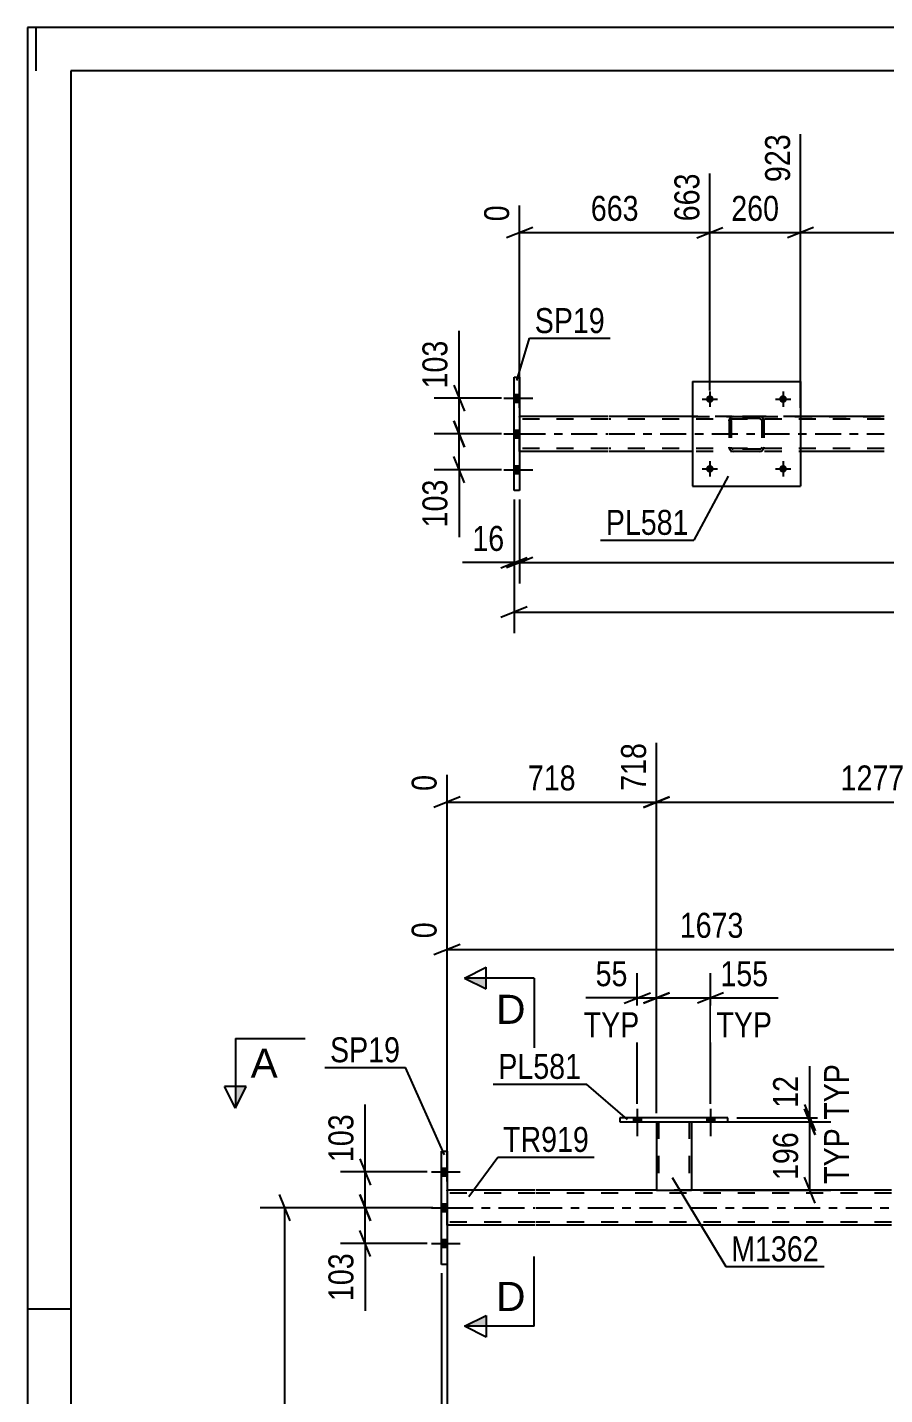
# Model space of a CAD drawing. Header units: millimetres. Extents: x 0 to 841, y 0 to 594.
# Drawn here: x 0 to 98.3, y 437.2 to 594 of the extents above; entities that cross this region are included whole.
import ezdxf

# ---------------------------------------------------------------- set-up
doc = ezdxf.new("R2010")
doc.units = ezdxf.units.MM
doc.linetypes.add('DXK_LINE_DOT2', pattern=[3.9198, 1.9599, -1.9599])
doc.linetypes.add('DXK_LINE_DOT3', pattern=[5.9187, 2.979, -0.9799, 0.9799, -0.9799])
doc.styles.add('Arial', font='ARIAL.TTF', dxfattribs={"height": 0.2})
doc.styles.add('Arial Narrow', font='ARIALN.TTF', dxfattribs={"height": 0.2})

# ---------------------------------------------------------------- blocks, each defined once
blk = doc.blocks.new('Unknown-814748569-1133')
at = {"color": 5, "linetype": 'Continuous'}
for p, q in [((841, 594), (0, 594)), ((0, 594), (0, 0)), ((1, 589), (1, 594)), ((836, 589), (5, 589)), ((5, 589), (5, 5)), ((5, 447), (0, 447))]:
    blk.add_line(p, q, dxfattribs=at)
blk = doc.blocks.new('Bolt-814748569-4861 - 4858')
at = {"linetype": 'Continuous'}
for points in [[(78.72, 543.37, -1), (77.84, 543.37, -1)], [(87.12, 543.37, -1), (86.24, 543.37, -1)]]:
    blk.add_hatch(color=1, dxfattribs=at).paths.add_polyline_path(points)
at = {"color": 1, "linetype": 'Continuous'}
for p, q in [((78.28, 544.25), (78.28, 542.49)), ((86.68, 544.25), (86.68, 542.49)), ((77.4, 543.37), (79.16, 543.37)), ((85.8, 543.37), (87.56, 543.37))]:
    blk.add_line(p, q, dxfattribs=at)
blk = doc.blocks.new('Bolt-814748569-4860 - 4858')
at = {"linetype": 'Continuous'}
for points in [[(78.72, 551.37, -1), (77.84, 551.37, -1)], [(87.12, 551.37, -1), (86.24, 551.37, -1)]]:
    blk.add_hatch(color=1, dxfattribs=at).paths.add_polyline_path(points)
at = {"color": 1, "linetype": 'Continuous'}
for p, q in [((78.28, 552.25), (78.28, 550.49)), ((86.68, 552.25), (86.68, 550.49)), ((77.4, 551.37), (79.16, 551.37)), ((85.8, 551.37), (87.56, 551.37))]:
    blk.add_line(p, q, dxfattribs=at)
blk = doc.blocks.new('Part-814748569-4892 - 4858')
at = {"color": 2, "linetype": 'Continuous'}
for p, q in [((76.28, 553.37), (76.28, 541.37)), ((76.28, 553.37), (88.68, 553.37)), ((88.68, 553.37), (88.68, 541.37)), ((76.28, 541.37), (88.68, 541.37))]:
    blk.add_line(p, q, dxfattribs=at)
blk = doc.blocks.new('Part-814748569-4893 - 4858')
at = {"color": 7, "linetype": 'DXK_LINE_DOT2'}
for p, q in [((80.48, 548.89), (80.52, 549.07)), ((80.52, 549.07), (80.48, 548.89)), ((80.48, 548.89), (80.48, 545.85)), ((80.72, 548.89), (80.74, 548.98)), ((80.72, 548.89), (80.72, 545.85)), ((80.74, 548.98), (80.79, 549.06)), ((80.78, 549.33), (80.96, 549.37)), ((80.96, 549.37), (80.78, 549.33)), ((80.79, 549.06), (80.87, 549.11)), ((80.87, 549.11), (80.96, 549.13)), ((84, 549.37), (80.96, 549.37)), ((84, 549.13), (80.96, 549.13)), ((84, 549.37), (84.19, 549.33)), ((84.19, 549.33), (84, 549.37)), ((84, 549.13), (84.09, 549.11)), ((84.09, 549.11), (84.17, 549.06)), ((84.17, 549.06), (84.22, 548.98)), ((84.22, 548.98), (84.24, 548.89)), ((84.24, 548.89), (84.24, 545.85)), ((84.45, 549.07), (84.48, 548.89)), ((84.48, 548.89), (84.45, 549.07)), ((84.48, 548.89), (84.48, 545.85)), ((80.52, 545.66), (80.48, 545.85)), ((80.48, 545.85), (80.52, 545.66)), ((80.74, 545.75), (80.72, 545.85)), ((80.79, 545.68), (80.74, 545.75)), ((80.87, 545.62), (80.79, 545.68)), ((84.17, 545.68), (84.09, 545.62)), ((84.22, 545.75), (84.17, 545.68)), ((84.24, 545.85), (84.22, 545.75)), ((84.48, 545.85), (84.45, 545.66)), ((84.45, 545.66), (84.48, 545.85)), ((80.96, 545.37), (80.78, 545.4)), ((80.78, 545.4), (80.96, 545.37)), ((80.96, 545.61), (80.87, 545.62)), ((84, 545.61), (80.96, 545.61)), ((84, 545.37), (80.96, 545.37)), ((84.09, 545.62), (84, 545.61)), ((84.19, 545.4), (84, 545.37)), ((84, 545.37), (84.19, 545.4))]:
    blk.add_line(p, q, dxfattribs=at)
at = {"color": 7, "linetype": 'DXK_LINE_DOT3'}
blk.add_line((82.48, 547.37), (82.48, 547.37), dxfattribs=at)
at = {"color": 7, "linetype": 'DXK_LINE_DOT2'}
for centre, start, end in [((80.96, 548.89), 112.5, 157.5), ((80.96, 548.89), 112.5, 157.5), ((84, 548.89), 22.5, 67.5), ((84, 548.89), 22.5, 67.5), ((80.96, 545.85), 202.5, 247.5), ((80.96, 545.85), 202.5, 247.5), ((84, 545.85), 292.5, 337.5), ((84, 545.85), 292.5, 337.5)]:
    blk.add_arc(centre, 0.48, start, end, dxfattribs=at)
blk = doc.blocks.new('Part-814748569-5004 - 4858')
at = {"color": 2, "linetype": 'Continuous'}
for p, q in [((55.82, 553.87), (56.46, 553.87)), ((55.82, 540.87), (55.82, 553.87)), ((56.46, 553.87), (56.46, 540.87)), ((56.46, 540.87), (55.82, 540.87))]:
    blk.add_line(p, q, dxfattribs=at)
blk = doc.blocks.new('Bolt-814748569-5053 - 4858')
at = {"linetype": 'Continuous'}
for points in [[(56.46, 551.03), (56.46, 551.91), (55.82, 551.91), (55.82, 551.03)], [(56.46, 551.03), (56.46, 551.91), (55.82, 551.91), (55.82, 551.03)], [(56.46, 551.03), (56.46, 551.91), (55.82, 551.91), (55.82, 551.03)], [(56.46, 546.93), (56.46, 547.81), (55.82, 547.81), (55.82, 546.93)], [(56.46, 546.93), (56.46, 547.81), (55.82, 547.81), (55.82, 546.93)], [(56.46, 542.83), (56.46, 543.71), (55.82, 543.71), (55.82, 542.83)], [(56.46, 542.83), (56.46, 543.71), (55.82, 543.71), (55.82, 542.83)], [(56.46, 542.83), (56.46, 543.71), (55.82, 543.71), (55.82, 542.83)]]:
    blk.add_hatch(color=1, dxfattribs=at).paths.add_polyline_path(points)
at = {"color": 1, "linetype": 'Continuous'}
for p, q in [((54.66, 551.47), (57.98, 551.47)), ((54.66, 551.47), (57.98, 551.47)), ((54.66, 551.47), (57.98, 551.47)), ((55.82, 551.91), (56.46, 551.91)), ((55.82, 551.91), (56.46, 551.91)), ((55.82, 551.91), (56.46, 551.91)), ((55.82, 551.03), (56.46, 551.03)), ((55.82, 551.03), (56.46, 551.03)), ((55.82, 551.03), (56.46, 551.03)), ((54.66, 547.37), (57.98, 547.37)), ((54.66, 547.37), (57.98, 547.37)), ((55.82, 547.81), (56.46, 547.81)), ((55.82, 547.81), (56.46, 547.81)), ((55.82, 546.93), (56.46, 546.93)), ((55.82, 546.93), (56.46, 546.93)), ((54.66, 543.27), (57.98, 543.27)), ((54.66, 543.27), (57.98, 543.27)), ((54.66, 543.27), (57.98, 543.27)), ((55.82, 543.71), (56.46, 543.71)), ((55.82, 543.71), (56.46, 543.71)), ((55.82, 543.71), (56.46, 543.71)), ((55.82, 542.83), (56.46, 542.83)), ((55.82, 542.83), (56.46, 542.83)), ((55.82, 542.83), (56.46, 542.83))]:
    blk.add_line(p, q, dxfattribs=at)
blk = doc.blocks.new('Part-814748569-5058 - 4858')
at = {"color": 2, "linetype": 'Continuous'}
for p, q in [((66.58, 549.37), (56.46, 549.37)), ((76.28, 549.37), (66.68, 549.37)), ((98.28, 549.37), (88.68, 549.37)), ((66.58, 545.37), (56.46, 545.37)), ((76.28, 545.37), (66.68, 545.37)), ((98.28, 545.37), (88.68, 545.37))]:
    blk.add_line(p, q, dxfattribs=at)
at = {"color": 7, "linetype": 'DXK_LINE_DOT2'}
for p, q in [((56.46, 545.37), (56.46, 549.37)), ((66.58, 549.05), (56.46, 549.05)), ((98.28, 549.05), (66.68, 549.05)), ((76.28, 549.37), (98.28, 549.37)), ((88.68, 549.37), (76.28, 549.37)), ((66.58, 545.69), (56.46, 545.69)), ((98.28, 545.69), (66.68, 545.69)), ((98.28, 545.37), (76.28, 545.37))]:
    blk.add_line(p, q, dxfattribs=at)
at = {"color": 7, "linetype": 'DXK_LINE_DOT3'}
for p, q in [((56.46, 547.37), (66.58, 547.37)), ((66.68, 547.37), (98.28, 547.37))]:
    blk.add_line(p, q, dxfattribs=at)
blk = doc.blocks.new('Bolt-814748569-3021 - 3014')
at = {"linetype": 'Continuous'}
for points in [[(69.52, 468.48), (70.4, 468.48), (70.4, 468.96), (69.52, 468.96)], [(77.92, 468.48), (78.8, 468.48), (78.8, 468.96), (77.92, 468.96)]]:
    blk.add_hatch(color=1, dxfattribs=at).paths.add_polyline_path(points)
at = {"color": 1, "linetype": 'Continuous'}
for p, q in [((69.52, 468.96), (69.52, 468.48)), ((69.96, 469.96), (69.96, 466.84)), ((70.4, 468.96), (70.4, 468.48)), ((77.92, 468.96), (77.92, 468.48)), ((78.36, 469.96), (78.36, 466.84)), ((78.8, 468.96), (78.8, 468.48))]:
    blk.add_line(p, q, dxfattribs=at)
blk = doc.blocks.new('Bolt-814748569-3028 - 3014')
at = {"linetype": 'Continuous'}
for points in [[(69.52, 468.48), (70.4, 468.48), (70.4, 468.96), (69.52, 468.96)], [(77.92, 468.48), (78.8, 468.48), (78.8, 468.96), (77.92, 468.96)]]:
    blk.add_hatch(color=1, dxfattribs=at).paths.add_polyline_path(points)
at = {"color": 1, "linetype": 'Continuous'}
for p, q in [((69.52, 468.96), (69.52, 468.48)), ((69.96, 469.96), (69.96, 466.84)), ((70.4, 468.96), (70.4, 468.48)), ((77.92, 468.96), (77.92, 468.48)), ((78.36, 469.96), (78.36, 466.84)), ((78.8, 468.96), (78.8, 468.48))]:
    blk.add_line(p, q, dxfattribs=at)
blk = doc.blocks.new('Part-814748569-3491 - 3014')
at = {"color": 2, "linetype": 'Continuous'}
for p, q in [((47.5, 452.14), (47.5, 465.14)), ((47.5, 465.14), (48.14, 465.14)), ((48.14, 465.14), (48.14, 452.14)), ((48.14, 452.14), (47.5, 452.14))]:
    blk.add_line(p, q, dxfattribs=at)
blk = doc.blocks.new('Part-814748569-3064 - 3014')
at = {"color": 7, "linetype": 'DXK_LINE_DOT2'}
for p, q in [((72.16, 468.49), (76.16, 468.49)), ((72.16, 468.48), (72.16, 468.49)), ((72.16, 468.49), (72.16, 468.48)), ((72.4, 468.49), (72.4, 460.64)), ((75.92, 468.49), (75.92, 460.64)), ((76.16, 468.49), (76.16, 468.48)), ((76.16, 468.48), (76.16, 468.49)), ((75.87, 460.64), (75.9, 460.64)), ((75.87, 460.64), (75.9, 460.64)), ((75.9, 460.64), (75.92, 460.64)), ((75.9, 460.64), (75.92, 460.64))]:
    blk.add_line(p, q, dxfattribs=at)
at = {"color": 2, "linetype": 'Continuous'}
for p, q in [((72.16, 468.48), (72.16, 460.64)), ((76.16, 468.48), (76.16, 460.64)), ((72.16, 460.64), (76.16, 460.64))]:
    blk.add_line(p, q, dxfattribs=at)
blk = doc.blocks.new('Part-814748569-3069 - 3014')
at = {"color": 2, "linetype": 'Continuous'}
for p, q in [((67.96, 468.96), (67.96, 468.48)), ((80.36, 468.96), (67.96, 468.96)), ((80.36, 468.48), (80.36, 468.96)), ((67.96, 468.48), (80.36, 468.48))]:
    blk.add_line(p, q, dxfattribs=at)
blk = doc.blocks.new('Bolt-814748569-3252 - 3014')
at = {"linetype": 'Continuous'}
for points in [[(48.14, 462.3), (48.14, 463.18), (47.5, 463.18), (47.5, 462.3)], [(48.14, 462.3), (48.14, 463.18), (47.5, 463.18), (47.5, 462.3)], [(48.14, 462.3), (48.14, 463.18), (47.5, 463.18), (47.5, 462.3)], [(48.14, 458.2), (48.14, 459.08), (47.5, 459.08), (47.5, 458.2)], [(48.14, 458.2), (48.14, 459.08), (47.5, 459.08), (47.5, 458.2)], [(48.14, 454.1), (48.14, 454.98), (47.5, 454.98), (47.5, 454.1)], [(48.14, 454.1), (48.14, 454.98), (47.5, 454.98), (47.5, 454.1)], [(48.14, 454.1), (48.14, 454.98), (47.5, 454.98), (47.5, 454.1)]]:
    blk.add_hatch(color=1, dxfattribs=at).paths.add_polyline_path(points)
at = {"color": 1, "linetype": 'Continuous'}
for p, q in [((46.34, 462.74), (49.66, 462.74)), ((46.34, 462.74), (49.66, 462.74)), ((46.34, 462.74), (49.66, 462.74)), ((47.5, 463.18), (48.14, 463.18)), ((47.5, 463.18), (48.14, 463.18)), ((47.5, 463.18), (48.14, 463.18)), ((47.5, 462.3), (48.14, 462.3)), ((47.5, 462.3), (48.14, 462.3)), ((47.5, 462.3), (48.14, 462.3)), ((46.34, 458.64), (49.66, 458.64)), ((46.34, 458.64), (49.66, 458.64)), ((47.5, 459.08), (48.14, 459.08)), ((47.5, 459.08), (48.14, 459.08)), ((47.5, 458.2), (48.14, 458.2)), ((47.5, 458.2), (48.14, 458.2)), ((47.5, 454.98), (48.14, 454.98)), ((47.5, 454.98), (48.14, 454.98)), ((47.5, 454.98), (48.14, 454.98)), ((46.34, 454.54), (49.66, 454.54)), ((46.34, 454.54), (49.66, 454.54)), ((46.34, 454.54), (49.66, 454.54)), ((47.5, 454.1), (48.14, 454.1)), ((47.5, 454.1), (48.14, 454.1)), ((47.5, 454.1), (48.14, 454.1))]:
    blk.add_line(p, q, dxfattribs=at)
blk = doc.blocks.new('Part-814748569-3323 - 3014')
at = {"color": 2, "linetype": 'Continuous'}
for p, q in [((58.26, 460.64), (48.14, 460.64)), ((72.16, 460.64), (58.36, 460.64)), ((99.13, 460.64), (76.16, 460.64)), ((58.26, 456.64), (48.14, 456.64)), ((99.13, 456.64), (58.36, 456.64))]:
    blk.add_line(p, q, dxfattribs=at)
at = {"color": 7, "linetype": 'DXK_LINE_DOT2'}
for p, q in [((48.14, 456.64), (48.14, 460.64)), ((58.26, 460.32), (48.14, 460.32)), ((99.13, 460.32), (58.36, 460.32)), ((76.16, 460.64), (72.16, 460.64)), ((58.26, 456.96), (48.14, 456.96)), ((99.13, 456.96), (58.36, 456.96))]:
    blk.add_line(p, q, dxfattribs=at)
at = {"color": 7, "linetype": 'DXK_LINE_DOT3'}
for p, q in [((48.14, 458.64), (58.26, 458.64)), ((58.36, 458.64), (99.13, 458.64))]:
    blk.add_line(p, q, dxfattribs=at)
blk = doc.blocks.new('StraightDimension-814748569-5116 - 4858')
at = {"color": 7, "linetype": 'Continuous'}
for p, q in [((55.82, 539.87), (55.82, 524.53)), ((57.32, 527.53), (54.32, 526.33)), ((55.82, 526.93), (763.12, 526.93))]:
    blk.add_line(p, q, dxfattribs=at)
blk = doc.blocks.new('StraightDimension-814748569-5137 - 4858')
at = {"color": 7, "linetype": 'Continuous'}
for p, q in [((56.46, 539.87), (56.46, 530.21)), ((57.96, 533.21), (54.96, 532.01)), ((56.46, 532.61), (762.48, 532.61))]:
    blk.add_line(p, q, dxfattribs=at)
blk = doc.blocks.new('StraightDimension-814748569-5147 - 4858')
at = {"color": 7, "linetype": 'Continuous'}
for p, q in [((55.82, 539.87), (55.82, 530.21)), ((56.46, 539.87), (56.46, 530.21)), ((54.32, 532.01), (57.32, 533.21)), ((57.96, 533.21), (54.96, 532.01)), ((55.82, 532.61), (56.46, 532.61))]:
    blk.add_line(p, q, dxfattribs=at)
at = {"color": 0}
blk.add_wipeout([(55.3, 533.36), (55.3, 537.56), (50.44, 537.56), (50.44, 533.36)], dxfattribs=at)
at = {"color": 7, "linetype": 'Continuous'}
blk.add_line((55.82, 532.61), (49.92, 532.61), dxfattribs=at)
blk.add_line((55.82, 532.61), (49.92, 532.61), dxfattribs=at)
at = {"color": 3, "style": 'Arial Narrow'}
blk.add_text('16', height=2.863, dxfattribs=at).set_placement((51.04, 533.96))
blk = doc.blocks.new('StraightDimension-814748569-5158 - 4858')
at = {"color": 7, "linetype": 'Continuous'}
for p, q in [((48.93, 552.97), (50.13, 549.97)), ((54.37, 551.47), (46.68, 551.47)), ((49.53, 547.37), (49.53, 551.47)), ((50.13, 545.87), (48.93, 548.87)), ((54.37, 547.37), (46.68, 547.37))]:
    blk.add_line(p, q, dxfattribs=at)
at = {"color": 0}
blk.add_wipeout([(48.78, 558.68), (44.58, 558.68), (44.58, 551.99), (48.78, 551.99)], dxfattribs=at)
at = {"color": 7, "linetype": 'Continuous'}
blk.add_line((49.53, 551.47), (49.53, 559.2), dxfattribs=at)
blk.add_line((49.53, 551.47), (49.53, 559.2), dxfattribs=at)
at = {"color": 3, "style": 'Arial Narrow'}
blk.add_text('103', height=2.863, rotation=90.0002, dxfattribs=at).set_placement((48.18, 552.59))
blk = doc.blocks.new('StraightDimension-814748569-5168 - 4858')
at = {"color": 7, "linetype": 'Continuous'}
for p, q in [((48.93, 548.87), (50.13, 545.87)), ((54.37, 547.37), (46.68, 547.37)), ((49.53, 543.27), (49.53, 547.37)), ((50.13, 541.77), (48.93, 544.77)), ((54.37, 543.27), (46.68, 543.27))]:
    blk.add_line(p, q, dxfattribs=at)
at = {"color": 0}
blk.add_wipeout([(48.78, 542.74), (44.58, 542.74), (44.58, 536.06), (48.78, 536.06)], dxfattribs=at)
at = {"color": 7, "linetype": 'Continuous'}
blk.add_line((49.53, 543.27), (49.53, 535.53), dxfattribs=at)
blk.add_line((49.53, 543.27), (49.53, 535.53), dxfattribs=at)
at = {"color": 3, "style": 'Arial Narrow'}
blk.add_text('103', height=2.863, rotation=90.0002, dxfattribs=at).set_placement((48.18, 536.66))
blk = doc.blocks.new('StraightDimension-814748569-13723 - 4858')
at = {"color": 7, "linetype": 'Continuous'}
for p, q in [((88.68, 550.37), (88.68, 581.74)), ((118.66, 552.37), (118.66, 579.07)), ((90.18, 571.06), (87.18, 569.86)), ((117.16, 569.86), (120.16, 571.06)), ((88.68, 570.46), (118.66, 570.46))]:
    blk.add_line(p, q, dxfattribs=at)
at = {"color": 0, "linetype": 'Continuous'}
blk.add_wipeout([(118.06, 579.67), (113.86, 579.67), (113.86, 571.16), (118.06, 571.16)], dxfattribs=at)
at = {"color": 0}
blk.add_wipeout([(107.93, 571.21), (107.93, 575.41), (99.42, 575.41), (99.42, 571.21)], dxfattribs=at)
at = {"color": 3, "linetype": 'Continuous', "style": 'Arial Narrow'}
blk.add_text('1940', height=2.863, rotation=90.0002, dxfattribs=at).set_placement((117.46, 571.76))
at = {"color": 3, "style": 'Arial Narrow'}
blk.add_text('1017', height=2.863, dxfattribs=at).set_placement((100.02, 571.81))
blk = doc.blocks.new('StraightDimension-814748569-13724 - 4858')
at = {"color": 7, "linetype": 'Continuous'}
for p, q in [((88.68, 550.37), (88.68, 581.74)), ((78.28, 552.37), (78.28, 577.24)), ((76.78, 569.86), (79.78, 571.06)), ((90.18, 571.06), (87.18, 569.86)), ((78.28, 570.46), (88.68, 570.46))]:
    blk.add_line(p, q, dxfattribs=at)
at = {"color": 0}
blk.add_wipeout([(86.82, 571.21), (86.82, 575.41), (80.14, 575.41), (80.14, 571.21)], dxfattribs=at)
at = {"color": 3, "style": 'Arial Narrow'}
blk.add_text('260', height=2.863, dxfattribs=at).set_placement((80.74, 571.81))
at = {"color": 0, "linetype": 'Continuous'}
blk.add_wipeout([(88.08, 582.34), (83.88, 582.34), (83.88, 575.66), (88.08, 575.66)], dxfattribs=at)
at = {"color": 3, "linetype": 'Continuous', "style": 'Arial Narrow'}
blk.add_text('923', height=2.863, rotation=90.0002, dxfattribs=at).set_placement((87.48, 576.26))
blk = doc.blocks.new('StraightDimension-814748569-13725 - 4858')
at = {"color": 7, "linetype": 'Continuous'}
for p, q in [((78.28, 552.37), (78.28, 577.24)), ((56.46, 550.37), (56.46, 573.58)), ((57.96, 571.06), (54.96, 569.86)), ((76.78, 569.86), (79.78, 571.06)), ((56.46, 570.46), (78.28, 570.46))]:
    blk.add_line(p, q, dxfattribs=at)
at = {"color": 0, "linetype": 'Continuous'}
for points in [[(77.68, 577.84), (73.48, 577.84), (73.48, 571.16), (77.68, 571.16)], [(55.86, 574.18), (51.66, 574.18), (51.66, 571.16), (55.86, 571.16)]]:
    blk.add_wipeout(points, dxfattribs=at)
at = {"color": 0}
blk.add_wipeout([(70.71, 571.21), (70.71, 575.41), (64.03, 575.41), (64.03, 571.21)], dxfattribs=at)
at = {"color": 3, "linetype": 'Continuous', "style": 'Arial Narrow'}
for s, height, p in [('663', 2.863, (77.08, 571.76)), ('0', 2.86, (55.26, 571.76))]:
    blk.add_text(s, height=height, rotation=90.0002, dxfattribs=at).set_placement(p)
at = {"color": 3, "style": 'Arial Narrow'}
blk.add_text('663', height=2.863, dxfattribs=at).set_placement((64.63, 571.81))
blk = doc.blocks.new('StraightDimension-814748569-4344 - 3014')
at = {"color": 7, "linetype": 'Continuous'}
for p, q in [((108.83, 457.64), (108.83, 496.85)), ((48.14, 466.14), (48.14, 491.36)), ((49.64, 488.84), (46.64, 487.64)), ((48.14, 488.24), (108.83, 488.24)), ((107.33, 487.64), (110.33, 488.84))]:
    blk.add_line(p, q, dxfattribs=at)
at = {"color": 0, "linetype": 'Continuous'}
for points in [[(108.23, 497.45), (104.03, 497.45), (104.03, 488.94), (108.23, 488.94)], [(47.54, 491.96), (43.34, 491.96), (43.34, 488.94), (47.54, 488.94)]]:
    blk.add_wipeout(points, dxfattribs=at)
at = {"color": 0}
blk.add_wipeout([(82.74, 488.99), (82.74, 493.19), (74.23, 493.19), (74.23, 488.99)], dxfattribs=at)
at = {"color": 3, "linetype": 'Continuous', "style": 'Arial Narrow'}
for s, height, p in [('1673', 2.863, (107.63, 489.54)), ('0', 2.86, (46.94, 489.54))]:
    blk.add_text(s, height=height, rotation=90.0002, dxfattribs=at).set_placement(p)
at = {"color": 3, "style": 'Arial Narrow'}
blk.add_text('1673', height=2.863, dxfattribs=at).set_placement((74.83, 489.59))
blk = doc.blocks.new('StraightDimension-814748569-4026 - 3014')
at = {"color": 7, "linetype": 'Continuous'}
blk.add_line((47.5, 451.14), (47.5, 294.81), dxfattribs=at)
blk = doc.blocks.new('StraightDimension-814748569-14839 - 3014')
at = {"color": 7, "linetype": 'Continuous'}
for p, q in [((72.16, 469.49), (72.16, 511.93)), ((48.14, 461.64), (48.14, 508.27)), ((49.64, 505.74), (46.64, 504.54)), ((48.14, 505.14), (72.16, 505.14)), ((70.66, 504.54), (73.66, 505.74))]:
    blk.add_line(p, q, dxfattribs=at)
at = {"color": 0, "linetype": 'Continuous'}
for points in [[(71.56, 512.53), (67.36, 512.53), (67.36, 505.84), (71.56, 505.84)], [(47.54, 508.87), (43.34, 508.87), (43.34, 505.84), (47.54, 505.84)]]:
    blk.add_wipeout(points, dxfattribs=at)
at = {"color": 0}
blk.add_wipeout([(63.49, 505.89), (63.49, 510.09), (56.81, 510.09), (56.81, 505.89)], dxfattribs=at)
at = {"color": 3, "linetype": 'Continuous', "style": 'Arial Narrow'}
for s, height, p in [('718', 2.863, (70.96, 506.44)), ('0', 2.86, (46.94, 506.44))]:
    blk.add_text(s, height=height, rotation=90.0002, dxfattribs=at).set_placement(p)
at = {"color": 3, "style": 'Arial Narrow'}
blk.add_text('718', height=2.863, dxfattribs=at).set_placement((57.41, 506.49))
blk = doc.blocks.new('StraightDimension-814748569-14838 - 3014')
at = {"color": 7, "linetype": 'Continuous'}
for p, q in [((121.71, 469.49), (121.71, 513.76)), ((72.16, 469.49), (72.16, 511.93)), ((73.66, 505.74), (70.66, 504.54)), ((72.16, 505.14), (121.71, 505.14)), ((120.21, 504.54), (123.21, 505.74))]:
    blk.add_line(p, q, dxfattribs=at)
at = {"color": 0, "linetype": 'Continuous'}
blk.add_wipeout([(121.11, 514.36), (116.91, 514.36), (116.91, 505.84), (121.11, 505.84)], dxfattribs=at)
at = {"color": 0}
blk.add_wipeout([(101.19, 505.89), (101.19, 510.09), (92.68, 510.09), (92.68, 505.89)], dxfattribs=at)
at = {"color": 3, "linetype": 'Continuous', "style": 'Arial Narrow'}
blk.add_text('1995', height=2.863, rotation=90.0002, dxfattribs=at).set_placement((120.51, 506.44))
at = {"color": 3, "style": 'Arial Narrow'}
blk.add_text('1277', height=2.863, dxfattribs=at).set_placement((93.28, 506.49))
blk = doc.blocks.new('StraightDimension-814748569-4556 - 3014')
at = {"color": 7, "linetype": 'Continuous'}
for p, q in [((38.15, 460.14), (39.35, 457.14)), ((45.84, 458.64), (35.9, 458.64)), ((38.75, 454.54), (38.75, 458.64)), ((39.35, 453.04), (38.15, 456.04)), ((45.84, 454.54), (35.9, 454.54))]:
    blk.add_line(p, q, dxfattribs=at)
at = {"color": 0}
blk.add_wipeout([(38, 454.02), (33.8, 454.02), (33.8, 447.33), (38, 447.33)], dxfattribs=at)
at = {"color": 7, "linetype": 'Continuous'}
blk.add_line((38.75, 454.54), (38.75, 446.81), dxfattribs=at)
blk.add_line((38.75, 454.54), (38.75, 446.81), dxfattribs=at)
at = {"color": 3, "style": 'Arial Narrow'}
blk.add_text('103', height=2.863, rotation=90.0002, dxfattribs=at).set_placement((37.4, 447.93))
blk = doc.blocks.new('StraightDimension-814748569-3612 - 3014')
at = {"color": 7, "linetype": 'Continuous'}
for p, q in [((69.96, 470.56), (69.96, 485.54)), ((72.16, 469.49), (72.16, 485.54)), ((68.46, 482.09), (71.46, 483.29)), ((73.66, 483.29), (70.66, 482.09)), ((69.96, 482.69), (72.16, 482.69))]:
    blk.add_line(p, q, dxfattribs=at)
at = {"color": 0}
blk.add_wipeout([(69.44, 483.44), (69.44, 487.64), (64.58, 487.64), (64.58, 483.44)], dxfattribs=at)
at = {"color": 0, "linetype": 'Continuous'}
blk.add_wipeout([(70.8, 477.59), (70.8, 481.79), (63.21, 481.79), (63.21, 477.59)], dxfattribs=at)
at = {"color": 7, "linetype": 'Continuous'}
blk.add_line((69.96, 482.69), (64.06, 482.69), dxfattribs=at)
blk.add_line((69.96, 482.69), (64.06, 482.69), dxfattribs=at)
at = {"color": 3, "style": 'Arial Narrow'}
blk.add_text('55', height=2.863, dxfattribs=at).set_placement((65.18, 484.04))
at = {"color": 3, "linetype": 'Continuous', "style": 'Arial Narrow'}
blk.add_text('TYP', height=2.863, dxfattribs=at).set_placement((63.81, 478.19))
blk = doc.blocks.new('StraightDimension-814748569-3620 - 3014')
at = {"color": 7, "linetype": 'Continuous'}
for p, q in [((72.16, 469.49), (72.16, 485.54)), ((78.36, 470.56), (78.36, 485.54)), ((70.66, 482.09), (73.66, 483.29)), ((79.86, 483.29), (76.86, 482.09)), ((72.16, 482.69), (78.36, 482.69))]:
    blk.add_line(p, q, dxfattribs=at)
at = {"color": 0}
blk.add_wipeout([(85.57, 483.44), (85.57, 487.64), (78.89, 487.64), (78.89, 483.44)], dxfattribs=at)
at = {"color": 0, "linetype": 'Continuous'}
blk.add_wipeout([(86.02, 477.59), (86.02, 481.79), (78.43, 481.79), (78.43, 477.59)], dxfattribs=at)
at = {"color": 7, "linetype": 'Continuous'}
blk.add_line((78.36, 482.69), (86.1, 482.69), dxfattribs=at)
blk.add_line((78.36, 482.69), (86.1, 482.69), dxfattribs=at)
at = {"color": 3, "style": 'Arial Narrow'}
blk.add_text('155', height=2.863, dxfattribs=at).set_placement((79.49, 484.04))
at = {"color": 3, "linetype": 'Continuous', "style": 'Arial Narrow'}
blk.add_text('TYP', height=2.863, dxfattribs=at).set_placement((79.03, 478.19))
blk = doc.blocks.new('StraightDimension-814748569-3685 - 3014')
at = {"color": 7, "linetype": 'Continuous'}
for p, q in [((48.14, 455.64), (48.14, 392.61)), ((89.01, 336.42), (89.01, 397.86)), ((49.64, 395.61), (46.64, 394.41)), ((87.51, 394.41), (90.51, 395.61)), ((48.14, 395.01), (89.01, 395.01))]:
    blk.add_line(p, q, dxfattribs=at)
at = {"color": 0}
blk.add_wipeout([(72.83, 395.76), (72.83, 399.96), (64.32, 399.96), (64.32, 395.76)], dxfattribs=at)
at = {"color": 3, "style": 'Arial Narrow'}
blk.add_text('1139', height=2.863, dxfattribs=at).set_placement((64.92, 396.36))
blk = doc.blocks.new('StraightDimension-814748569-3708 - 3014')
at = {"color": 7, "linetype": 'Continuous'}
for p, q in [((30.14, 457.14), (28.94, 460.14)), ((46.5, 458.64), (26.69, 458.64)), ((29.54, 332.78), (29.54, 458.64)), ((28.94, 334.28), (30.14, 331.28)), ((87.37, 332.78), (26.69, 332.78))]:
    blk.add_line(p, q, dxfattribs=at)
at = {"color": 0}
blk.add_wipeout([(28.79, 399.97), (24.59, 399.97), (24.59, 391.46), (28.79, 391.46)], dxfattribs=at)
at = {"color": 3, "style": 'Arial Narrow'}
blk.add_text('3147', height=2.863, rotation=90.0002, dxfattribs=at).set_placement((28.19, 392.06))
blk = doc.blocks.new('StraightDimension-814748569-4355 - 3014')
at = {"color": 7, "linetype": 'Continuous'}
for p, q in [((89.15, 470.46), (90.35, 467.46)), ((81.36, 468.96), (92.15, 468.96)), ((90.35, 466.99), (89.15, 469.99)), ((89.75, 468.49), (89.75, 468.96)), ((77.16, 468.49), (92.15, 468.49))]:
    blk.add_line(p, q, dxfattribs=at)
at = {"color": 0, "linetype": 'Continuous'}
blk.add_wipeout([(94.85, 475.71), (90.65, 475.71), (90.65, 468.12), (94.85, 468.12)], dxfattribs=at)
at = {"color": 0}
blk.add_wipeout([(89, 474.34), (84.8, 474.34), (84.8, 469.49), (89, 469.49)], dxfattribs=at)
at = {"color": 7, "linetype": 'Continuous'}
blk.add_line((89.75, 468.96), (89.75, 474.87), dxfattribs=at)
blk.add_line((89.75, 468.96), (89.75, 474.87), dxfattribs=at)
at = {"color": 3, "style": 'Arial Narrow'}
blk.add_text('12', height=2.863, rotation=90.0002, dxfattribs=at).set_placement((88.4, 470.09))
at = {"color": 3, "linetype": 'Continuous', "style": 'Arial Narrow'}
blk.add_text('TYP', height=2.863, rotation=90.0002, dxfattribs=at).set_placement((94.25, 468.72))
blk = doc.blocks.new('StraightDimension-814748569-4363 - 3014')
at = {"color": 7, "linetype": 'Continuous'}
for p, q in [((89.15, 469.99), (90.35, 466.99)), ((77.16, 468.49), (92.15, 468.49)), ((89.75, 460.64), (89.75, 468.49)), ((90.35, 459.14), (89.15, 462.14)), ((77.16, 460.64), (92.15, 460.64))]:
    blk.add_line(p, q, dxfattribs=at)
at = {"color": 0}
blk.add_wipeout([(89, 467.91), (84.8, 467.91), (84.8, 461.22), (89, 461.22)], dxfattribs=at)
at = {"color": 0, "linetype": 'Continuous'}
blk.add_wipeout([(94.85, 468.36), (90.65, 468.36), (90.65, 460.77), (94.85, 460.77)], dxfattribs=at)
at = {"color": 3, "linetype": 'Continuous', "style": 'Arial Narrow'}
blk.add_text('TYP', height=2.863, rotation=90.0002, dxfattribs=at).set_placement((94.25, 461.37))
at = {"color": 3, "style": 'Arial Narrow'}
blk.add_text('196', height=2.863, rotation=90.0002, dxfattribs=at).set_placement((88.4, 461.82))
blk = doc.blocks.new('StraightDimension-814748569-4546 - 3014')
at = {"color": 7, "linetype": 'Continuous'}
for p, q in [((38.15, 464.24), (39.35, 461.24)), ((45.84, 462.74), (35.9, 462.74)), ((38.75, 458.64), (38.75, 462.74)), ((39.35, 457.14), (38.15, 460.14)), ((45.84, 458.64), (35.9, 458.64))]:
    blk.add_line(p, q, dxfattribs=at)
at = {"color": 0}
blk.add_wipeout([(38, 469.95), (33.8, 469.95), (33.8, 463.27), (38, 463.27)], dxfattribs=at)
at = {"color": 7, "linetype": 'Continuous'}
blk.add_line((38.75, 462.74), (38.75, 470.48), dxfattribs=at)
blk.add_line((38.75, 462.74), (38.75, 470.48), dxfattribs=at)
at = {"color": 3, "style": 'Arial Narrow'}
blk.add_text('103', height=2.863, rotation=90.0002, dxfattribs=at).set_placement((37.4, 463.87))
blk = doc.blocks.new('Mark-814748569-4888 - 4858')
at = {"color": 0}
blk.add_wipeout([(75.85, 535.8), (75.85, 538.8), (66.35, 538.8), (66.35, 535.8)], dxfattribs=at)
blk.add_wipeout([(75.85, 535.8), (75.85, 538.8), (66.35, 538.8), (66.35, 535.8)], dxfattribs=at)
at = {"color": 30, "linetype": 'Continuous'}
for p in [(80.38, 542.54), (65.75, 535.2)]:
    blk.add_line(p, (76.45, 535.2), dxfattribs=at)
at = {"color": 3, "style": 'Arial Narrow'}
blk.add_text('PL581', height=2.863, dxfattribs=at).set_placement((66.35, 535.8))
blk = doc.blocks.new('Mark-814748569-5000 - 4858')
at = {"color": 0}
blk.add_wipeout([(66.24, 558.94), (66.24, 561.94), (58.2, 561.94), (58.2, 558.94)], dxfattribs=at)
blk.add_wipeout([(66.24, 558.94), (66.24, 561.94), (58.2, 561.94), (58.2, 558.94)], dxfattribs=at)
at = {"color": 30, "linetype": 'Continuous'}
for p, q in [((56.14, 553.51), (57.6, 558.34)), ((57.6, 558.34), (66.84, 558.34))]:
    blk.add_line(p, q, dxfattribs=at)
at = {"color": 3, "style": 'Arial Narrow'}
blk.add_text('SP19', height=2.863, dxfattribs=at).set_placement((58.2, 558.94))
blk = doc.blocks.new('Mark-814748569-3060 - 3014')
at = {"color": 0}
blk.add_wipeout([(90.79, 452.49), (90.79, 455.49), (80.73, 455.49), (80.73, 452.49)], dxfattribs=at)
blk.add_wipeout([(90.79, 452.49), (90.79, 455.49), (80.73, 455.49), (80.73, 452.49)], dxfattribs=at)
at = {"color": 30, "linetype": 'Continuous'}
for p, q in [((73.97, 462.09), (80.13, 451.89)), ((80.13, 451.89), (91.39, 451.89))]:
    blk.add_line(p, q, dxfattribs=at)
at = {"color": 3, "style": 'Arial Narrow'}
blk.add_text('M1362', height=2.863, dxfattribs=at).set_placement((80.73, 452.49))
blk = doc.blocks.new('Mark-814748569-3065 - 3014')
at = {"color": 0}
blk.add_wipeout([(63.52, 473.41), (63.52, 476.41), (54.02, 476.41), (54.02, 473.41)], dxfattribs=at)
blk.add_wipeout([(63.52, 473.41), (63.52, 476.41), (54.02, 476.41), (54.02, 473.41)], dxfattribs=at)
at = {"color": 30, "linetype": 'Continuous'}
for p in [(53.42, 472.81), (68.82, 468.77)]:
    blk.add_line(p, (64.12, 472.81), dxfattribs=at)
at = {"color": 3, "style": 'Arial Narrow'}
blk.add_text('PL581', height=2.863, dxfattribs=at).set_placement((54.02, 473.41))
blk = doc.blocks.new('Mark-814748569-3487 - 3014')
at = {"color": 0}
blk.add_wipeout([(42.76, 475.32), (42.76, 478.32), (34.72, 478.32), (34.72, 475.32)], dxfattribs=at)
blk.add_wipeout([(42.76, 475.32), (42.76, 478.32), (34.72, 478.32), (34.72, 475.32)], dxfattribs=at)
at = {"color": 30, "linetype": 'Continuous'}
for p in [(34.12, 474.72), (47.86, 464.7)]:
    blk.add_line(p, (43.36, 474.72), dxfattribs=at)
at = {"color": 3, "style": 'Arial Narrow'}
blk.add_text('SP19', height=2.863, dxfattribs=at).set_placement((34.72, 475.32))
blk = doc.blocks.new('Mark-814748569-3319 - 3014')
at = {"color": 0}
blk.add_wipeout([(64.43, 465.04), (64.43, 468.04), (54.56, 468.04), (54.56, 465.04)], dxfattribs=at)
blk.add_wipeout([(64.43, 465.04), (64.43, 468.04), (54.56, 468.04), (54.56, 465.04)], dxfattribs=at)
at = {"color": 30, "linetype": 'Continuous'}
for p, q in [((50.62, 459.93), (53.96, 464.44)), ((53.96, 464.44), (65.03, 464.44))]:
    blk.add_line(p, q, dxfattribs=at)
at = {"color": 3, "style": 'Arial Narrow'}
blk.add_text('TR919', height=2.863, dxfattribs=at).set_placement((54.56, 465.04))
blk = doc.blocks.new('SectionMark-814748569-4776 - 3014')
at = {"linetype": 'Continuous'}
blk.add_hatch(color=6, dxfattribs=at).paths.add_polyline_path([(23.86, 472.54), (25.11, 472.54), (23.86, 470.04)])
at = {"color": 6, "linetype": 'Continuous'}
for p, q in [((23.86, 478.04), (31.86, 478.04)), ((23.86, 478.04), (23.86, 470.04)), ((23.86, 470.04), (22.61, 472.54)), ((25.11, 472.54), (22.61, 472.54)), ((23.86, 470.04), (25.11, 472.54))]:
    blk.add_line(p, q, dxfattribs=at)
at = {"color": 0, "linetype": 'Continuous'}
blk.add_wipeout([(28.72, 473.54), (28.72, 477.04), (25.61, 477.04), (25.61, 473.54)], dxfattribs=at)
at = {"color": 3, "linetype": 'Continuous', "style": 'Arial'}
blk.add_text('A', height=3.34, dxfattribs=at).set_placement((25.61, 473.54))
blk = doc.blocks.new('SectionMark-814748569-4780 - 3014')
at = {"linetype": 'Continuous'}
for points in [[(52.64, 484.97), (52.64, 483.72), (50.14, 484.97)], [(52.64, 446.29), (52.64, 445.04), (50.14, 445.04)]]:
    blk.add_hatch(color=6, dxfattribs=at).paths.add_polyline_path(points)
at = {"color": 6, "linetype": 'Continuous'}
for p, q in [((50.14, 484.97), (52.64, 486.22)), ((52.64, 483.72), (52.64, 486.22)), ((58.14, 484.97), (50.14, 484.97)), ((50.14, 484.97), (52.64, 483.72)), ((58.14, 484.97), (58.14, 476.97)), ((58.14, 445.04), (58.14, 453.04)), ((50.14, 445.04), (52.64, 446.29)), ((52.64, 446.29), (52.64, 443.79)), ((58.14, 445.04), (50.14, 445.04)), ((52.64, 443.79), (50.14, 445.04))]:
    blk.add_line(p, q, dxfattribs=at)
at = {"color": 0, "linetype": 'Continuous'}
for points in [[(57.14, 479.72), (57.14, 483.22), (53.77, 483.22), (53.77, 479.72)], [(57.14, 446.79), (57.14, 450.29), (53.77, 450.29), (53.77, 446.79)]]:
    blk.add_wipeout(points, dxfattribs=at)
at = {"color": 3, "linetype": 'Continuous', "style": 'Arial'}
for p in [(53.77, 479.72), (53.77, 446.79)]:
    blk.add_text('D', height=3.34, dxfattribs=at).set_placement(p)

msp = doc.modelspace()

# ---------------------------------------------------------------- block references
for name in ['Unknown-814748569-1133', 'Part-814748569-5004 - 4858', 'Part-814748569-4892 - 4858', 'Bolt-814748569-4860 - 4858', 'Bolt-814748569-5053 - 4858', 'Part-814748569-5058 - 4858', 'Part-814748569-4893 - 4858', 'Bolt-814748569-4861 - 4858', 'Part-814748569-3069 - 3014', 'Bolt-814748569-3021 - 3014', 'Bolt-814748569-3028 - 3014', 'Part-814748569-3064 - 3014', 'Part-814748569-3491 - 3014', 'Bolt-814748569-3252 - 3014', 'Part-814748569-3323 - 3014']:
    msp.add_blockref(name, (0, 0))

# ---------------------------------------------------------------- next in the draw order: block references
for name in ['StraightDimension-814748569-13723 - 4858', 'StraightDimension-814748569-5158 - 4858', 'StraightDimension-814748569-5116 - 4858', 'StraightDimension-814748569-4344 - 3014', 'StraightDimension-814748569-4026 - 3014']:
    msp.add_blockref(name, (0, 0))

# ---------------------------------------------------------------- next in the draw order: block references
for name in ['StraightDimension-814748569-13724 - 4858', 'StraightDimension-814748569-5137 - 4858', 'StraightDimension-814748569-14839 - 3014', 'StraightDimension-814748569-4556 - 3014', 'StraightDimension-814748569-3685 - 3014']:
    msp.add_blockref(name, (0, 0))

# ---------------------------------------------------------------- next in the draw order: block references
for name in ['StraightDimension-814748569-13725 - 4858', 'Mark-814748569-4888 - 4858', 'StraightDimension-814748569-5147 - 4858', 'StraightDimension-814748569-14838 - 3014', 'StraightDimension-814748569-3708 - 3014']:
    msp.add_blockref(name, (0, 0))

# ---------------------------------------------------------------- next in the draw order: block references
for name in ['Mark-814748569-5000 - 4858', 'StraightDimension-814748569-5168 - 4858', 'StraightDimension-814748569-3612 - 3014', 'StraightDimension-814748569-4546 - 3014']:
    msp.add_blockref(name, (0, 0))

# ---------------------------------------------------------------- next in the draw order: block references
for name in ['StraightDimension-814748569-3620 - 3014', 'Mark-814748569-3487 - 3014', 'Mark-814748569-3065 - 3014']:
    msp.add_blockref(name, (0, 0))

# ---------------------------------------------------------------- next in the draw order: block references
for name in ['StraightDimension-814748569-4355 - 3014', 'Mark-814748569-3319 - 3014']:
    msp.add_blockref(name, (0, 0))

# ---------------------------------------------------------------- next in the draw order: block references
msp.add_blockref('StraightDimension-814748569-4363 - 3014', (0, 0))

# ---------------------------------------------------------------- next in the draw order: block references
for name in ['SectionMark-814748569-4776 - 3014', 'Mark-814748569-3060 - 3014']:
    msp.add_blockref(name, (0, 0))

# ---------------------------------------------------------------- next in the draw order: block references
msp.add_blockref('SectionMark-814748569-4780 - 3014', (0, 0))

doc.saveas('drawing.dxf')
